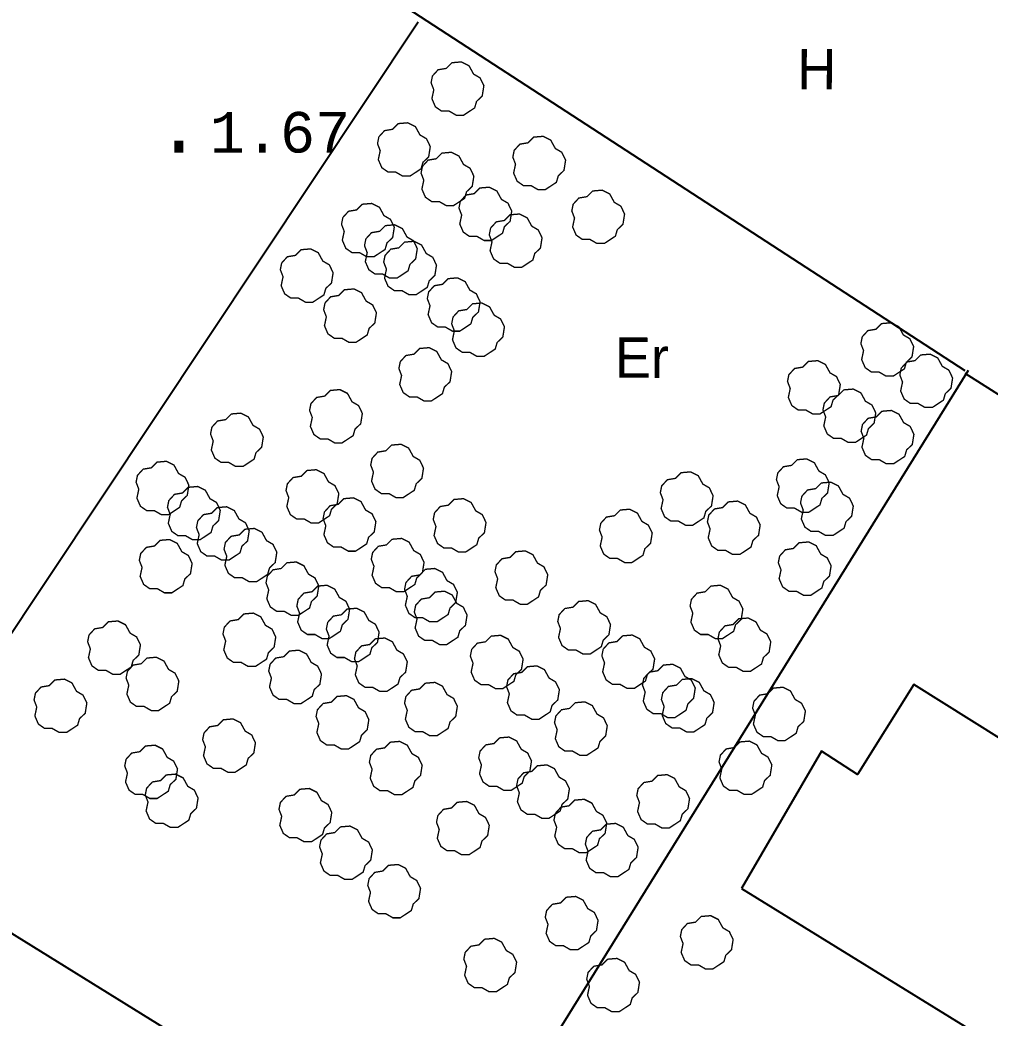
# Model space of a CAD drawing. Extents: x 743000 to 743800, y 4405200 to 4405700.
# Drawn here: x 743223.05 to 743258.89, y 4405379.43 to 4405416.31 of the extents above; entities that cross this region are included whole.
import ezdxf

# ---------------------------------------------------------------- set-up
doc = ezdxf.new("R2010")
doc.units = 0
doc.header["$MEASUREMENT"] = 0
for name, color, linetype in [('2', 7, 'CONTINUOUS'), ('24', 7, 'CONTINUOUS'), ('41', 7, 'CONTINUOUS'), ('42', 7, 'CONTINUOUS'), ('51', 7, 'CONTINUOUS'), ('6', 7, 'CONTINUOUS')]:
    doc.layers.add(name, color=color, linetype=linetype)
doc.styles.add('MONOTXT', font='monotxt', dxfattribs={"height": 0.2})
doc.styles.get("Standard").update_dxf_attribs({"font": 'txt', "height": 0.2})

msp = doc.modelspace()

# ---------------------------------------------------------------- linework, layer by layer
at = {"layer": '2', "color": 7, "linetype": 'Continuous'}
msp.add_3dface([(743800, 4405200), (743800, 4405700), (743000, 4405700), (743000, 4405200)], dxfattribs=at)
at = {"layer": '41', "color": 7, "linetype": 'Continuous'}
msp.add_line((743221.3, 4405391.5, 2.38), (743237.76, 4405416.24, 2.39), dxfattribs=at)
at = {"layer": '41', "color": 1, "linetype": 'Continuous', "extrusion": (-0.001241, -0.001973, 0.999997), "const_width": 0.05, "elevation": -9612.043}
msp.add_lwpolyline([(743234.801, 4405407.74), (743216.591, 4405419.19), (743199.961, 4405394.17), (743220.731, 4405381.11)], dxfattribs=at)
at = {"layer": '41', "color": 1, "linetype": 'Continuous', "extrusion": (-0.519455, -0.854498, 0), "const_width": 0.05, "elevation": -4150510.495}
msp.add_lwpolyline([(-1653291.983, 2.68), (-1653324.248, 2.32)], dxfattribs=at)
at = {"layer": '41', "color": 1, "linetype": 'Continuous'}
for points in [[(743282.5, 4405432.72, 3.4), (743283.73, 4405434.65, 2.64), (743256.98, 4405452.81, 2.7), (743235.37, 4405418.05, 2.61), (743257.96, 4405403.35, 2.61)], [(743258.08, 4405403.35, 2.67), (743242.25, 4405377.82, 2.9), (743275.96, 4405356.35, 3.28), (743291.72, 4405381.89, 3.29), (743257.97, 4405403.24, 2.55)]]:
    msp.add_polyline3d(points, dxfattribs=at)
at = {"layer": '42', "color": 3, "linetype": 'Continuous', "const_width": 0.05}
for points, elevation in [([(743239.85, 4405413.06), (743239.44, 4405412.79), (743239.17, 4405412.79), (743238.91, 4405412.94), (743238.63, 4405412.94), (743238.4, 4405413.1), (743238.27, 4405413.4), (743238.34, 4405413.73), (743238.24, 4405413.99), (743238.29, 4405414.24), (743238.5, 4405414.47), (743238.8, 4405414.52), (743239.01, 4405414.73), (743239.36, 4405414.76), (743239.64, 4405414.62), (743239.81, 4405414.31), (743240.05, 4405414.17), (743240.19, 4405413.88), (743240.13, 4405413.5), (743239.92, 4405413.3), (743239.85, 4405413.06)], 2.38), ([(743237.87, 4405410.81), (743237.46, 4405410.54), (743237.19, 4405410.54), (743236.93, 4405410.69), (743236.65, 4405410.69), (743236.42, 4405410.85), (743236.29, 4405411.15), (743236.36, 4405411.48), (743236.26, 4405411.74), (743236.31, 4405411.99), (743236.52, 4405412.22), (743236.82, 4405412.27), (743237.03, 4405412.48), (743237.38, 4405412.51), (743237.66, 4405412.37), (743237.83, 4405412.06), (743238.07, 4405411.92), (743238.21, 4405411.63), (743238.15, 4405411.25), (743237.94, 4405411.05), (743237.87, 4405410.81)], 2.38), ([(743242.87, 4405410.31), (743242.46, 4405410.04), (743242.19, 4405410.04), (743241.93, 4405410.19), (743241.65, 4405410.19), (743241.42, 4405410.35), (743241.29, 4405410.65), (743241.36, 4405410.98), (743241.26, 4405411.24), (743241.31, 4405411.49), (743241.52, 4405411.72), (743241.82, 4405411.77), (743242.03, 4405411.98), (743242.38, 4405412.01), (743242.66, 4405411.87), (743242.83, 4405411.56), (743243.07, 4405411.42), (743243.21, 4405411.13), (743243.15, 4405410.75), (743242.94, 4405410.55), (743242.87, 4405410.31)], 2.38), ([(743239.48, 4405409.72), (743239.07, 4405409.45), (743238.8, 4405409.45), (743238.54, 4405409.6), (743238.26, 4405409.6), (743238.03, 4405409.76), (743237.9, 4405410.06), (743237.97, 4405410.39), (743237.87, 4405410.65), (743237.92, 4405410.9), (743238.13, 4405411.13), (743238.43, 4405411.18), (743238.64, 4405411.39), (743238.99, 4405411.42), (743239.27, 4405411.28), (743239.44, 4405410.97), (743239.68, 4405410.83), (743239.82, 4405410.54), (743239.76, 4405410.16), (743239.55, 4405409.96), (743239.48, 4405409.72)], 2.38), ([(743240.88, 4405408.43), (743240.47, 4405408.16), (743240.2, 4405408.16), (743239.94, 4405408.31), (743239.66, 4405408.31), (743239.43, 4405408.47), (743239.3, 4405408.77), (743239.37, 4405409.1), (743239.27, 4405409.36), (743239.32, 4405409.61), (743239.53, 4405409.84), (743239.83, 4405409.89), (743240.04, 4405410.1), (743240.39, 4405410.13), (743240.67, 4405409.99), (743240.84, 4405409.68), (743241.08, 4405409.54), (743241.22, 4405409.25), (743241.16, 4405408.87), (743240.95, 4405408.67), (743240.88, 4405408.43)], 2.38), ([(743245.05, 4405408.32), (743244.64, 4405408.05), (743244.37, 4405408.05), (743244.11, 4405408.2), (743243.83, 4405408.2), (743243.6, 4405408.36), (743243.47, 4405408.66), (743243.54, 4405408.99), (743243.44, 4405409.25), (743243.49, 4405409.5), (743243.7, 4405409.73), (743244, 4405409.78), (743244.21, 4405409.99), (743244.56, 4405410.02), (743244.84, 4405409.88), (743245.01, 4405409.57), (743245.25, 4405409.43), (743245.39, 4405409.14), (743245.33, 4405408.76), (743245.12, 4405408.56), (743245.05, 4405408.32)], 2.38), ([(743236.54, 4405407.83), (743236.13, 4405407.56), (743235.86, 4405407.56), (743235.6, 4405407.71), (743235.32, 4405407.71), (743235.09, 4405407.87), (743234.96, 4405408.17), (743235.03, 4405408.5), (743234.93, 4405408.76), (743234.98, 4405409.01), (743235.19, 4405409.24), (743235.49, 4405409.29), (743235.7, 4405409.5), (743236.05, 4405409.53), (743236.33, 4405409.39), (743236.5, 4405409.08), (743236.74, 4405408.94), (743236.88, 4405408.65), (743236.82, 4405408.27), (743236.61, 4405408.07), (743236.54, 4405407.83)], 2.38), ([(743242, 4405407.44), (743241.59, 4405407.17), (743241.32, 4405407.17), (743241.06, 4405407.32), (743240.78, 4405407.32), (743240.55, 4405407.48), (743240.42, 4405407.78), (743240.49, 4405408.11), (743240.39, 4405408.37), (743240.44, 4405408.62), (743240.65, 4405408.85), (743240.95, 4405408.9), (743241.16, 4405409.11), (743241.51, 4405409.14), (743241.79, 4405409), (743241.96, 4405408.69), (743242.2, 4405408.55), (743242.34, 4405408.26), (743242.28, 4405407.88), (743242.07, 4405407.68), (743242, 4405407.44)], 2.38), ([(743237.39, 4405407.04), (743236.98, 4405406.77), (743236.71, 4405406.77), (743236.45, 4405406.92), (743236.17, 4405406.92), (743235.94, 4405407.08), (743235.81, 4405407.38), (743235.88, 4405407.71), (743235.78, 4405407.97), (743235.83, 4405408.22), (743236.04, 4405408.45), (743236.34, 4405408.5), (743236.55, 4405408.71), (743236.9, 4405408.74), (743237.18, 4405408.6), (743237.35, 4405408.29), (743237.59, 4405408.15), (743237.73, 4405407.86), (743237.67, 4405407.48), (743237.46, 4405407.28), (743237.39, 4405407.04)], 2.38), ([(743238.1, 4405406.43), (743237.69, 4405406.16), (743237.42, 4405406.16), (743237.16, 4405406.31), (743236.88, 4405406.31), (743236.65, 4405406.47), (743236.52, 4405406.77), (743236.59, 4405407.1), (743236.49, 4405407.36), (743236.54, 4405407.61), (743236.75, 4405407.84), (743237.05, 4405407.89), (743237.26, 4405408.1), (743237.61, 4405408.13), (743237.89, 4405407.99), (743238.06, 4405407.68), (743238.3, 4405407.54), (743238.44, 4405407.25), (743238.38, 4405406.87), (743238.17, 4405406.67), (743238.1, 4405406.43)], 2.38), ([(743234.28, 4405406.15), (743233.87, 4405405.88), (743233.6, 4405405.88), (743233.34, 4405406.03), (743233.06, 4405406.03), (743232.83, 4405406.19), (743232.7, 4405406.49), (743232.77, 4405406.82), (743232.67, 4405407.08), (743232.72, 4405407.33), (743232.93, 4405407.56), (743233.23, 4405407.61), (743233.44, 4405407.82), (743233.79, 4405407.85), (743234.07, 4405407.71), (743234.24, 4405407.4), (743234.48, 4405407.26), (743234.62, 4405406.97), (743234.56, 4405406.59), (743234.35, 4405406.39), (743234.28, 4405406.15)], 2.38), ([(743239.71, 4405405.08), (743239.3, 4405404.81), (743239.03, 4405404.81), (743238.77, 4405404.96), (743238.49, 4405404.96), (743238.26, 4405405.12), (743238.13, 4405405.42), (743238.2, 4405405.75), (743238.1, 4405406.01), (743238.15, 4405406.26), (743238.36, 4405406.49), (743238.66, 4405406.54), (743238.87, 4405406.75), (743239.22, 4405406.78), (743239.5, 4405406.64), (743239.67, 4405406.33), (743239.91, 4405406.19), (743240.05, 4405405.9), (743239.99, 4405405.52), (743239.78, 4405405.32), (743239.71, 4405405.08)], 2.38), ([(743235.88, 4405404.67), (743235.47, 4405404.4), (743235.2, 4405404.4), (743234.94, 4405404.55), (743234.66, 4405404.55), (743234.43, 4405404.71), (743234.3, 4405405.01), (743234.37, 4405405.34), (743234.27, 4405405.6), (743234.32, 4405405.85), (743234.53, 4405406.08), (743234.83, 4405406.13), (743235.04, 4405406.34), (743235.39, 4405406.37), (743235.67, 4405406.23), (743235.84, 4405405.92), (743236.08, 4405405.78), (743236.22, 4405405.49), (743236.16, 4405405.11), (743235.95, 4405404.91), (743235.88, 4405404.67)], 2.38), ([(743240.61, 4405404.15), (743240.2, 4405403.88), (743239.93, 4405403.88), (743239.67, 4405404.03), (743239.39, 4405404.03), (743239.16, 4405404.19), (743239.03, 4405404.49), (743239.1, 4405404.82), (743239, 4405405.08), (743239.05, 4405405.33), (743239.26, 4405405.56), (743239.56, 4405405.61), (743239.77, 4405405.82), (743240.12, 4405405.85), (743240.4, 4405405.71), (743240.57, 4405405.4), (743240.81, 4405405.26), (743240.95, 4405404.97), (743240.89, 4405404.59), (743240.68, 4405404.39), (743240.61, 4405404.15)], 2.38), ([(743255.73, 4405403.42), (743255.32, 4405403.15), (743255.05, 4405403.15), (743254.79, 4405403.3), (743254.51, 4405403.3), (743254.28, 4405403.46), (743254.15, 4405403.76), (743254.22, 4405404.09), (743254.12, 4405404.35), (743254.17, 4405404.6), (743254.38, 4405404.83), (743254.68, 4405404.88), (743254.89, 4405405.09), (743255.24, 4405405.12), (743255.52, 4405404.98), (743255.69, 4405404.67), (743255.93, 4405404.53), (743256.07, 4405404.24), (743256.01, 4405403.86), (743255.8, 4405403.66), (743255.73, 4405403.42)], 2.48), ([(743238.66, 4405402.5), (743238.25, 4405402.23), (743237.98, 4405402.23), (743237.72, 4405402.38), (743237.44, 4405402.38), (743237.21, 4405402.54), (743237.08, 4405402.84), (743237.15, 4405403.17), (743237.05, 4405403.43), (743237.1, 4405403.68), (743237.31, 4405403.91), (743237.61, 4405403.96), (743237.82, 4405404.17), (743238.17, 4405404.2), (743238.45, 4405404.06), (743238.62, 4405403.75), (743238.86, 4405403.61), (743239, 4405403.32), (743238.94, 4405402.94), (743238.73, 4405402.74), (743238.66, 4405402.5)], 2.38), ([(743253.02, 4405402.02), (743252.61, 4405401.75), (743252.34, 4405401.75), (743252.08, 4405401.9), (743251.8, 4405401.9), (743251.57, 4405402.06), (743251.44, 4405402.36), (743251.51, 4405402.69), (743251.41, 4405402.95), (743251.46, 4405403.2), (743251.67, 4405403.43), (743251.97, 4405403.48), (743252.18, 4405403.69), (743252.53, 4405403.72), (743252.81, 4405403.58), (743252.98, 4405403.27), (743253.22, 4405403.13), (743253.36, 4405402.84), (743253.3, 4405402.46), (743253.09, 4405402.26), (743253.02, 4405402.02)], 2.38), ([(743257.17, 4405402.26), (743256.76, 4405401.99), (743256.49, 4405401.99), (743256.23, 4405402.14), (743255.95, 4405402.14), (743255.72, 4405402.3), (743255.59, 4405402.6), (743255.66, 4405402.93), (743255.56, 4405403.19), (743255.61, 4405403.44), (743255.82, 4405403.67), (743256.12, 4405403.72), (743256.33, 4405403.93), (743256.68, 4405403.96), (743256.96, 4405403.82), (743257.13, 4405403.51), (743257.37, 4405403.37), (743257.51, 4405403.08), (743257.45, 4405402.7), (743257.24, 4405402.5), (743257.17, 4405402.26)], 2.48), ([(743235.36, 4405400.95), (743234.95, 4405400.68), (743234.68, 4405400.68), (743234.42, 4405400.83), (743234.14, 4405400.83), (743233.91, 4405400.99), (743233.78, 4405401.29), (743233.85, 4405401.62), (743233.75, 4405401.88), (743233.8, 4405402.13), (743234.01, 4405402.36), (743234.31, 4405402.41), (743234.52, 4405402.62), (743234.87, 4405402.65), (743235.15, 4405402.51), (743235.32, 4405402.2), (743235.56, 4405402.06), (743235.7, 4405401.77), (743235.64, 4405401.39), (743235.43, 4405401.19), (743235.36, 4405400.95)], 2.37), ([(743254.33, 4405400.97), (743253.92, 4405400.7), (743253.65, 4405400.7), (743253.39, 4405400.85), (743253.11, 4405400.85), (743252.88, 4405401.01), (743252.75, 4405401.31), (743252.82, 4405401.64), (743252.72, 4405401.9), (743252.77, 4405402.15), (743252.98, 4405402.38), (743253.28, 4405402.43), (743253.49, 4405402.64), (743253.84, 4405402.67), (743254.12, 4405402.53), (743254.29, 4405402.22), (743254.53, 4405402.08), (743254.67, 4405401.79), (743254.61, 4405401.41), (743254.4, 4405401.21), (743254.33, 4405400.97)], 2.38), ([(743231.7, 4405400.08), (743231.29, 4405399.81), (743231.02, 4405399.81), (743230.76, 4405399.96), (743230.48, 4405399.96), (743230.25, 4405400.12), (743230.12, 4405400.42), (743230.19, 4405400.75), (743230.09, 4405401.01), (743230.14, 4405401.26), (743230.35, 4405401.49), (743230.65, 4405401.54), (743230.86, 4405401.75), (743231.21, 4405401.78), (743231.49, 4405401.64), (743231.66, 4405401.33), (743231.9, 4405401.19), (743232.04, 4405400.9), (743231.98, 4405400.52), (743231.77, 4405400.32), (743231.7, 4405400.08)], 2.37), ([(743255.74, 4405400.18), (743255.33, 4405399.91), (743255.06, 4405399.91), (743254.8, 4405400.06), (743254.52, 4405400.06), (743254.29, 4405400.22), (743254.16, 4405400.52), (743254.23, 4405400.85), (743254.13, 4405401.11), (743254.18, 4405401.36), (743254.39, 4405401.59), (743254.69, 4405401.64), (743254.9, 4405401.85), (743255.25, 4405401.88), (743255.53, 4405401.74), (743255.7, 4405401.43), (743255.94, 4405401.29), (743256.08, 4405401), (743256.02, 4405400.62), (743255.81, 4405400.42), (743255.74, 4405400.18)], 2.48), ([(743237.62, 4405398.93), (743237.21, 4405398.66), (743236.94, 4405398.66), (743236.68, 4405398.81), (743236.4, 4405398.81), (743236.17, 4405398.97), (743236.04, 4405399.27), (743236.11, 4405399.6), (743236.01, 4405399.86), (743236.06, 4405400.11), (743236.27, 4405400.34), (743236.57, 4405400.39), (743236.78, 4405400.6), (743237.13, 4405400.63), (743237.41, 4405400.49), (743237.58, 4405400.18), (743237.82, 4405400.04), (743237.96, 4405399.75), (743237.9, 4405399.37), (743237.69, 4405399.17), (743237.62, 4405398.93)], 2.37), ([(743228.95, 4405398.3), (743228.54, 4405398.03), (743228.27, 4405398.03), (743228.01, 4405398.18), (743227.73, 4405398.18), (743227.5, 4405398.34), (743227.37, 4405398.64), (743227.44, 4405398.97), (743227.34, 4405399.23), (743227.39, 4405399.48), (743227.6, 4405399.71), (743227.9, 4405399.76), (743228.11, 4405399.97), (743228.46, 4405400), (743228.74, 4405399.86), (743228.91, 4405399.55), (743229.15, 4405399.41), (743229.29, 4405399.12), (743229.23, 4405398.74), (743229.02, 4405398.54), (743228.95, 4405398.3)], 2.37), ([(743252.61, 4405398.39), (743252.2, 4405398.12), (743251.93, 4405398.12), (743251.67, 4405398.27), (743251.39, 4405398.27), (743251.16, 4405398.43), (743251.03, 4405398.73), (743251.1, 4405399.06), (743251, 4405399.32), (743251.05, 4405399.57), (743251.26, 4405399.8), (743251.56, 4405399.85), (743251.77, 4405400.06), (743252.12, 4405400.09), (743252.4, 4405399.95), (743252.57, 4405399.64), (743252.81, 4405399.5), (743252.95, 4405399.21), (743252.89, 4405398.83), (743252.68, 4405398.63), (743252.61, 4405398.39)], 2.38), ([(743234.49, 4405397.99), (743234.08, 4405397.72), (743233.81, 4405397.72), (743233.55, 4405397.87), (743233.27, 4405397.87), (743233.04, 4405398.03), (743232.91, 4405398.33), (743232.98, 4405398.66), (743232.88, 4405398.92), (743232.93, 4405399.17), (743233.14, 4405399.4), (743233.44, 4405399.45), (743233.65, 4405399.66), (743234, 4405399.69), (743234.28, 4405399.55), (743234.45, 4405399.24), (743234.69, 4405399.1), (743234.83, 4405398.81), (743234.77, 4405398.43), (743234.56, 4405398.23), (743234.49, 4405397.99)], 2.37), ([(743248.32, 4405397.91), (743247.91, 4405397.64), (743247.64, 4405397.64), (743247.38, 4405397.79), (743247.1, 4405397.79), (743246.87, 4405397.95), (743246.74, 4405398.25), (743246.81, 4405398.58), (743246.71, 4405398.84), (743246.76, 4405399.09), (743246.97, 4405399.32), (743247.27, 4405399.37), (743247.48, 4405399.58), (743247.83, 4405399.61), (743248.11, 4405399.47), (743248.28, 4405399.16), (743248.52, 4405399.02), (743248.66, 4405398.73), (743248.6, 4405398.35), (743248.39, 4405398.15), (743248.32, 4405397.91)], 2.38), ([(743253.5, 4405397.53), (743253.09, 4405397.26), (743252.82, 4405397.26), (743252.56, 4405397.41), (743252.28, 4405397.41), (743252.05, 4405397.57), (743251.92, 4405397.87), (743251.99, 4405398.2), (743251.89, 4405398.46), (743251.94, 4405398.71), (743252.15, 4405398.94), (743252.45, 4405398.99), (743252.66, 4405399.2), (743253.01, 4405399.23), (743253.29, 4405399.09), (743253.46, 4405398.78), (743253.7, 4405398.64), (743253.84, 4405398.35), (743253.78, 4405397.97), (743253.57, 4405397.77), (743253.5, 4405397.53)], 2.38), ([(743230.11, 4405397.37), (743229.7, 4405397.1), (743229.43, 4405397.1), (743229.17, 4405397.25), (743228.89, 4405397.25), (743228.66, 4405397.41), (743228.53, 4405397.71), (743228.6, 4405398.04), (743228.5, 4405398.3), (743228.55, 4405398.55), (743228.76, 4405398.78), (743229.06, 4405398.83), (743229.27, 4405399.04), (743229.62, 4405399.07), (743229.9, 4405398.93), (743230.07, 4405398.62), (743230.31, 4405398.48), (743230.45, 4405398.19), (743230.39, 4405397.81), (743230.18, 4405397.61), (743230.11, 4405397.37)], 2.37), ([(743235.86, 4405396.95), (743235.45, 4405396.68), (743235.18, 4405396.68), (743234.92, 4405396.83), (743234.64, 4405396.83), (743234.41, 4405396.99), (743234.28, 4405397.29), (743234.35, 4405397.62), (743234.25, 4405397.88), (743234.3, 4405398.13), (743234.51, 4405398.36), (743234.81, 4405398.41), (743235.02, 4405398.62), (743235.37, 4405398.65), (743235.65, 4405398.51), (743235.82, 4405398.2), (743236.06, 4405398.06), (743236.2, 4405397.77), (743236.14, 4405397.39), (743235.93, 4405397.19), (743235.86, 4405396.95)], 2.37), ([(743239.93, 4405396.92), (743239.52, 4405396.65), (743239.25, 4405396.65), (743238.99, 4405396.8), (743238.71, 4405396.8), (743238.48, 4405396.96), (743238.35, 4405397.26), (743238.42, 4405397.59), (743238.32, 4405397.85), (743238.37, 4405398.1), (743238.58, 4405398.33), (743238.88, 4405398.38), (743239.09, 4405398.59), (743239.44, 4405398.62), (743239.72, 4405398.48), (743239.89, 4405398.17), (743240.13, 4405398.03), (743240.27, 4405397.74), (743240.21, 4405397.36), (743240, 4405397.16), (743239.93, 4405396.92)], 2.37), ([(743250.06, 4405396.83), (743249.65, 4405396.56), (743249.38, 4405396.56), (743249.12, 4405396.71), (743248.84, 4405396.71), (743248.61, 4405396.87), (743248.48, 4405397.17), (743248.55, 4405397.5), (743248.45, 4405397.76), (743248.5, 4405398.01), (743248.71, 4405398.24), (743249.01, 4405398.29), (743249.22, 4405398.5), (743249.57, 4405398.53), (743249.85, 4405398.39), (743250.02, 4405398.08), (743250.26, 4405397.94), (743250.4, 4405397.65), (743250.34, 4405397.27), (743250.13, 4405397.07), (743250.06, 4405396.83)], 2.38), ([(743231.18, 4405396.62), (743230.77, 4405396.35), (743230.5, 4405396.35), (743230.24, 4405396.5), (743229.96, 4405396.5), (743229.73, 4405396.66), (743229.6, 4405396.96), (743229.67, 4405397.29), (743229.57, 4405397.55), (743229.62, 4405397.8), (743229.83, 4405398.03), (743230.13, 4405398.08), (743230.34, 4405398.29), (743230.69, 4405398.32), (743230.97, 4405398.18), (743231.14, 4405397.87), (743231.38, 4405397.73), (743231.52, 4405397.44), (743231.46, 4405397.06), (743231.25, 4405396.86), (743231.18, 4405396.62)], 2.37), ([(743246.07, 4405396.53), (743245.66, 4405396.26), (743245.39, 4405396.26), (743245.13, 4405396.41), (743244.85, 4405396.41), (743244.62, 4405396.57), (743244.49, 4405396.87), (743244.56, 4405397.2), (743244.46, 4405397.46), (743244.51, 4405397.71), (743244.72, 4405397.94), (743245.02, 4405397.99), (743245.23, 4405398.2), (743245.58, 4405398.23), (743245.86, 4405398.09), (743246.03, 4405397.78), (743246.27, 4405397.64), (743246.41, 4405397.35), (743246.35, 4405396.97), (743246.14, 4405396.77), (743246.07, 4405396.53)], 2.37), ([(743232.2, 4405395.82), (743231.79, 4405395.55), (743231.52, 4405395.55), (743231.26, 4405395.7), (743230.98, 4405395.7), (743230.75, 4405395.86), (743230.62, 4405396.16), (743230.69, 4405396.49), (743230.59, 4405396.75), (743230.64, 4405397), (743230.85, 4405397.23), (743231.15, 4405397.28), (743231.36, 4405397.49), (743231.71, 4405397.52), (743231.99, 4405397.38), (743232.16, 4405397.07), (743232.4, 4405396.93), (743232.54, 4405396.64), (743232.48, 4405396.26), (743232.27, 4405396.06), (743232.2, 4405395.82)], 2.37), ([(743229.07, 4405395.41), (743228.66, 4405395.14), (743228.39, 4405395.14), (743228.13, 4405395.29), (743227.85, 4405395.29), (743227.62, 4405395.45), (743227.49, 4405395.75), (743227.56, 4405396.08), (743227.46, 4405396.34), (743227.51, 4405396.59), (743227.72, 4405396.82), (743228.02, 4405396.87), (743228.23, 4405397.08), (743228.58, 4405397.11), (743228.86, 4405396.97), (743229.03, 4405396.66), (743229.27, 4405396.52), (743229.41, 4405396.23), (743229.35, 4405395.85), (743229.14, 4405395.65), (743229.07, 4405395.41)], 2.37), ([(743237.64, 4405395.45), (743237.23, 4405395.18), (743236.96, 4405395.18), (743236.7, 4405395.33), (743236.42, 4405395.33), (743236.19, 4405395.49), (743236.06, 4405395.79), (743236.13, 4405396.12), (743236.03, 4405396.38), (743236.08, 4405396.63), (743236.29, 4405396.86), (743236.59, 4405396.91), (743236.8, 4405397.12), (743237.15, 4405397.15), (743237.43, 4405397.01), (743237.6, 4405396.7), (743237.84, 4405396.56), (743237.98, 4405396.27), (743237.92, 4405395.89), (743237.71, 4405395.69), (743237.64, 4405395.45)], 2.37), ([(743252.68, 4405395.32), (743252.27, 4405395.05), (743252, 4405395.05), (743251.74, 4405395.2), (743251.46, 4405395.2), (743251.23, 4405395.36), (743251.1, 4405395.66), (743251.17, 4405395.99), (743251.07, 4405396.25), (743251.12, 4405396.5), (743251.33, 4405396.73), (743251.63, 4405396.78), (743251.84, 4405396.99), (743252.19, 4405397.02), (743252.47, 4405396.88), (743252.64, 4405396.57), (743252.88, 4405396.43), (743253.02, 4405396.14), (743252.96, 4405395.76), (743252.75, 4405395.56), (743252.68, 4405395.32)], 2.38), ([(743242.21, 4405394.99), (743241.8, 4405394.72), (743241.53, 4405394.72), (743241.27, 4405394.87), (743240.99, 4405394.87), (743240.76, 4405395.03), (743240.63, 4405395.33), (743240.7, 4405395.66), (743240.6, 4405395.92), (743240.65, 4405396.17), (743240.86, 4405396.4), (743241.16, 4405396.45), (743241.37, 4405396.66), (743241.72, 4405396.69), (743242, 4405396.55), (743242.17, 4405396.24), (743242.41, 4405396.1), (743242.55, 4405395.81), (743242.49, 4405395.43), (743242.28, 4405395.23), (743242.21, 4405394.99)], 2.37), ([(743233.75, 4405394.58), (743233.34, 4405394.31), (743233.07, 4405394.31), (743232.81, 4405394.46), (743232.53, 4405394.46), (743232.3, 4405394.62), (743232.17, 4405394.92), (743232.24, 4405395.25), (743232.14, 4405395.51), (743232.19, 4405395.76), (743232.4, 4405395.99), (743232.7, 4405396.04), (743232.91, 4405396.25), (743233.26, 4405396.28), (743233.54, 4405396.14), (743233.71, 4405395.83), (743233.95, 4405395.69), (743234.09, 4405395.4), (743234.03, 4405395.02), (743233.82, 4405394.82), (743233.75, 4405394.58)], 2.37), ([(743238.87, 4405394.34), (743238.46, 4405394.07), (743238.19, 4405394.07), (743237.93, 4405394.22), (743237.65, 4405394.22), (743237.42, 4405394.38), (743237.29, 4405394.68), (743237.36, 4405395.01), (743237.26, 4405395.27), (743237.31, 4405395.52), (743237.52, 4405395.75), (743237.82, 4405395.8), (743238.03, 4405396.01), (743238.38, 4405396.04), (743238.66, 4405395.9), (743238.83, 4405395.59), (743239.07, 4405395.45), (743239.21, 4405395.16), (743239.15, 4405394.78), (743238.94, 4405394.58), (743238.87, 4405394.34)], 2.37), ([(743234.89, 4405393.72), (743234.48, 4405393.45), (743234.21, 4405393.45), (743233.95, 4405393.6), (743233.67, 4405393.6), (743233.44, 4405393.76), (743233.31, 4405394.06), (743233.38, 4405394.39), (743233.28, 4405394.65), (743233.33, 4405394.9), (743233.54, 4405395.13), (743233.84, 4405395.18), (743234.05, 4405395.39), (743234.4, 4405395.42), (743234.68, 4405395.28), (743234.85, 4405394.97), (743235.09, 4405394.83), (743235.23, 4405394.54), (743235.17, 4405394.16), (743234.96, 4405393.96), (743234.89, 4405393.72)], 2.37), ([(743239.23, 4405393.5), (743238.82, 4405393.23), (743238.55, 4405393.23), (743238.29, 4405393.38), (743238.01, 4405393.38), (743237.78, 4405393.54), (743237.65, 4405393.84), (743237.72, 4405394.17), (743237.62, 4405394.43), (743237.67, 4405394.68), (743237.88, 4405394.91), (743238.18, 4405394.96), (743238.39, 4405395.17), (743238.74, 4405395.2), (743239.02, 4405395.06), (743239.19, 4405394.75), (743239.43, 4405394.61), (743239.57, 4405394.32), (743239.51, 4405393.94), (743239.3, 4405393.74), (743239.23, 4405393.5)], 2.37), ([(743249.42, 4405393.72), (743249.01, 4405393.45), (743248.74, 4405393.45), (743248.48, 4405393.6), (743248.2, 4405393.6), (743247.97, 4405393.76), (743247.84, 4405394.06), (743247.91, 4405394.39), (743247.81, 4405394.65), (743247.86, 4405394.9), (743248.07, 4405395.13), (743248.37, 4405395.18), (743248.58, 4405395.39), (743248.93, 4405395.42), (743249.21, 4405395.28), (743249.38, 4405394.97), (743249.62, 4405394.83), (743249.76, 4405394.54), (743249.7, 4405394.16), (743249.49, 4405393.96), (743249.42, 4405393.72)], 2.37), ([(743244.53, 4405393.15), (743244.12, 4405392.88), (743243.85, 4405392.88), (743243.59, 4405393.03), (743243.31, 4405393.03), (743243.08, 4405393.19), (743242.95, 4405393.49), (743243.02, 4405393.82), (743242.92, 4405394.08), (743242.97, 4405394.33), (743243.18, 4405394.56), (743243.48, 4405394.61), (743243.69, 4405394.82), (743244.04, 4405394.85), (743244.32, 4405394.71), (743244.49, 4405394.4), (743244.73, 4405394.26), (743244.87, 4405393.97), (743244.81, 4405393.59), (743244.6, 4405393.39), (743244.53, 4405393.15)], 2.37), ([(743232.16, 4405392.69), (743231.75, 4405392.42), (743231.48, 4405392.42), (743231.22, 4405392.57), (743230.94, 4405392.57), (743230.71, 4405392.73), (743230.58, 4405393.03), (743230.65, 4405393.36), (743230.55, 4405393.62), (743230.6, 4405393.87), (743230.81, 4405394.1), (743231.11, 4405394.15), (743231.32, 4405394.36), (743231.67, 4405394.39), (743231.95, 4405394.25), (743232.12, 4405393.94), (743232.36, 4405393.8), (743232.5, 4405393.51), (743232.44, 4405393.13), (743232.23, 4405392.93), (743232.16, 4405392.69)], 2.37), ([(743235.98, 4405392.87), (743235.57, 4405392.6), (743235.3, 4405392.6), (743235.04, 4405392.75), (743234.76, 4405392.75), (743234.53, 4405392.91), (743234.4, 4405393.21), (743234.47, 4405393.54), (743234.37, 4405393.8), (743234.42, 4405394.05), (743234.63, 4405394.28), (743234.93, 4405394.33), (743235.14, 4405394.54), (743235.49, 4405394.57), (743235.77, 4405394.43), (743235.94, 4405394.12), (743236.18, 4405393.98), (743236.32, 4405393.69), (743236.26, 4405393.31), (743236.05, 4405393.11), (743235.98, 4405392.87)], 2.37), ([(743227.16, 4405392.4), (743226.75, 4405392.13), (743226.48, 4405392.13), (743226.22, 4405392.28), (743225.94, 4405392.28), (743225.71, 4405392.44), (743225.58, 4405392.74), (743225.65, 4405393.07), (743225.55, 4405393.33), (743225.6, 4405393.58), (743225.81, 4405393.81), (743226.11, 4405393.86), (743226.32, 4405394.07), (743226.67, 4405394.1), (743226.95, 4405393.96), (743227.12, 4405393.65), (743227.36, 4405393.51), (743227.5, 4405393.22), (743227.44, 4405392.84), (743227.23, 4405392.64), (743227.16, 4405392.4)], 2.37), ([(743250.45, 4405392.51), (743250.04, 4405392.24), (743249.77, 4405392.24), (743249.51, 4405392.39), (743249.23, 4405392.39), (743249, 4405392.55), (743248.87, 4405392.85), (743248.94, 4405393.18), (743248.84, 4405393.44), (743248.89, 4405393.69), (743249.1, 4405393.92), (743249.4, 4405393.97), (743249.61, 4405394.18), (743249.96, 4405394.21), (743250.24, 4405394.07), (743250.41, 4405393.76), (743250.65, 4405393.62), (743250.79, 4405393.33), (743250.73, 4405392.95), (743250.52, 4405392.75), (743250.45, 4405392.51)], 2.37), ([(743237.02, 4405391.77), (743236.61, 4405391.5), (743236.34, 4405391.5), (743236.08, 4405391.65), (743235.8, 4405391.65), (743235.57, 4405391.81), (743235.44, 4405392.11), (743235.51, 4405392.44), (743235.41, 4405392.7), (743235.46, 4405392.95), (743235.67, 4405393.18), (743235.97, 4405393.23), (743236.18, 4405393.44), (743236.53, 4405393.47), (743236.81, 4405393.33), (743236.98, 4405393.02), (743237.22, 4405392.88), (743237.36, 4405392.59), (743237.3, 4405392.21), (743237.09, 4405392.01), (743237.02, 4405391.77)], 2.37), ([(743241.3, 4405391.87), (743240.89, 4405391.6), (743240.62, 4405391.6), (743240.36, 4405391.75), (743240.08, 4405391.75), (743239.85, 4405391.91), (743239.72, 4405392.21), (743239.79, 4405392.54), (743239.69, 4405392.8), (743239.74, 4405393.05), (743239.95, 4405393.28), (743240.25, 4405393.33), (743240.46, 4405393.54), (743240.81, 4405393.57), (743241.09, 4405393.43), (743241.26, 4405393.12), (743241.5, 4405392.98), (743241.64, 4405392.69), (743241.58, 4405392.31), (743241.37, 4405392.11), (743241.3, 4405391.87)], 2.37), ([(743246.16, 4405391.88), (743245.75, 4405391.61), (743245.48, 4405391.61), (743245.22, 4405391.76), (743244.94, 4405391.76), (743244.71, 4405391.92), (743244.58, 4405392.22), (743244.65, 4405392.55), (743244.55, 4405392.81), (743244.6, 4405393.06), (743244.81, 4405393.29), (743245.11, 4405393.34), (743245.32, 4405393.55), (743245.67, 4405393.58), (743245.95, 4405393.44), (743246.12, 4405393.13), (743246.36, 4405392.99), (743246.5, 4405392.7), (743246.44, 4405392.32), (743246.23, 4405392.12), (743246.16, 4405391.88)], 2.37), ([(743233.85, 4405391.32), (743233.44, 4405391.05), (743233.17, 4405391.05), (743232.91, 4405391.2), (743232.63, 4405391.2), (743232.4, 4405391.36), (743232.27, 4405391.66), (743232.34, 4405391.99), (743232.24, 4405392.25), (743232.29, 4405392.5), (743232.5, 4405392.73), (743232.8, 4405392.78), (743233.01, 4405392.99), (743233.36, 4405393.02), (743233.64, 4405392.88), (743233.81, 4405392.57), (743234.05, 4405392.43), (743234.19, 4405392.14), (743234.13, 4405391.76), (743233.92, 4405391.56), (743233.85, 4405391.32)], 2.37), ([(743228.58, 4405391.06), (743228.17, 4405390.79), (743227.9, 4405390.79), (743227.64, 4405390.94), (743227.36, 4405390.94), (743227.13, 4405391.1), (743227, 4405391.4), (743227.07, 4405391.73), (743226.97, 4405391.99), (743227.02, 4405392.24), (743227.23, 4405392.47), (743227.53, 4405392.52), (743227.74, 4405392.73), (743228.09, 4405392.76), (743228.37, 4405392.62), (743228.54, 4405392.31), (743228.78, 4405392.17), (743228.92, 4405391.88), (743228.86, 4405391.5), (743228.65, 4405391.3), (743228.58, 4405391.06)], 2.37), ([(743242.64, 4405390.74), (743242.23, 4405390.47), (743241.96, 4405390.47), (743241.7, 4405390.62), (743241.42, 4405390.62), (743241.19, 4405390.78), (743241.06, 4405391.08), (743241.13, 4405391.41), (743241.03, 4405391.67), (743241.08, 4405391.92), (743241.29, 4405392.15), (743241.59, 4405392.2), (743241.8, 4405392.41), (743242.15, 4405392.44), (743242.43, 4405392.3), (743242.6, 4405391.99), (743242.84, 4405391.85), (743242.98, 4405391.56), (743242.92, 4405391.18), (743242.71, 4405390.98), (743242.64, 4405390.74)], 2.37), ([(743247.66, 4405390.8), (743247.25, 4405390.53), (743246.98, 4405390.53), (743246.72, 4405390.68), (743246.44, 4405390.68), (743246.21, 4405390.84), (743246.08, 4405391.14), (743246.15, 4405391.47), (743246.05, 4405391.73), (743246.1, 4405391.98), (743246.31, 4405392.21), (743246.61, 4405392.26), (743246.82, 4405392.47), (743247.17, 4405392.5), (743247.45, 4405392.36), (743247.62, 4405392.05), (743247.86, 4405391.91), (743248, 4405391.62), (743247.94, 4405391.24), (743247.73, 4405391.04), (743247.66, 4405390.8)], 2.37), ([(743225.18, 4405390.25), (743224.77, 4405389.98), (743224.5, 4405389.98), (743224.24, 4405390.13), (743223.96, 4405390.13), (743223.73, 4405390.29), (743223.6, 4405390.59), (743223.67, 4405390.92), (743223.57, 4405391.18), (743223.62, 4405391.43), (743223.83, 4405391.66), (743224.13, 4405391.71), (743224.34, 4405391.92), (743224.69, 4405391.95), (743224.97, 4405391.81), (743225.14, 4405391.5), (743225.38, 4405391.36), (743225.52, 4405391.07), (743225.46, 4405390.69), (743225.25, 4405390.49), (743225.18, 4405390.25)], 2.37), ([(743238.87, 4405390.13), (743238.46, 4405389.86), (743238.19, 4405389.86), (743237.93, 4405390.01), (743237.65, 4405390.01), (743237.42, 4405390.17), (743237.29, 4405390.47), (743237.36, 4405390.8), (743237.26, 4405391.06), (743237.31, 4405391.31), (743237.52, 4405391.54), (743237.82, 4405391.59), (743238.03, 4405391.8), (743238.38, 4405391.83), (743238.66, 4405391.69), (743238.83, 4405391.38), (743239.07, 4405391.24), (743239.21, 4405390.95), (743239.15, 4405390.57), (743238.94, 4405390.37), (743238.87, 4405390.13)], 2.37), ([(743248.36, 4405390.27), (743247.95, 4405390), (743247.68, 4405390), (743247.42, 4405390.15), (743247.14, 4405390.15), (743246.91, 4405390.31), (743246.78, 4405390.61), (743246.85, 4405390.94), (743246.75, 4405391.2), (743246.8, 4405391.45), (743247.01, 4405391.68), (743247.31, 4405391.73), (743247.52, 4405391.94), (743247.87, 4405391.97), (743248.15, 4405391.83), (743248.32, 4405391.52), (743248.56, 4405391.38), (743248.7, 4405391.09), (743248.64, 4405390.71), (743248.43, 4405390.51), (743248.36, 4405390.27)], 2.37), ([(743251.73, 4405389.95), (743251.32, 4405389.68), (743251.05, 4405389.68), (743250.79, 4405389.83), (743250.51, 4405389.83), (743250.28, 4405389.99), (743250.15, 4405390.29), (743250.22, 4405390.62), (743250.12, 4405390.88), (743250.17, 4405391.13), (743250.38, 4405391.36), (743250.68, 4405391.41), (743250.89, 4405391.62), (743251.24, 4405391.65), (743251.52, 4405391.51), (743251.69, 4405391.2), (743251.93, 4405391.06), (743252.07, 4405390.77), (743252.01, 4405390.39), (743251.8, 4405390.19), (743251.73, 4405389.95)], 3.44), ([(743235.6, 4405389.64), (743235.19, 4405389.37), (743234.92, 4405389.37), (743234.66, 4405389.52), (743234.38, 4405389.52), (743234.15, 4405389.68), (743234.02, 4405389.98), (743234.09, 4405390.31), (743233.99, 4405390.57), (743234.04, 4405390.82), (743234.25, 4405391.05), (743234.55, 4405391.1), (743234.76, 4405391.31), (743235.11, 4405391.34), (743235.39, 4405391.2), (743235.56, 4405390.89), (743235.8, 4405390.75), (743235.94, 4405390.46), (743235.88, 4405390.08), (743235.67, 4405389.88), (743235.6, 4405389.64)], 2.37), ([(743244.41, 4405389.41), (743244, 4405389.14), (743243.73, 4405389.14), (743243.47, 4405389.29), (743243.19, 4405389.29), (743242.96, 4405389.45), (743242.83, 4405389.75), (743242.9, 4405390.08), (743242.8, 4405390.34), (743242.85, 4405390.59), (743243.06, 4405390.82), (743243.36, 4405390.87), (743243.57, 4405391.08), (743243.92, 4405391.11), (743244.2, 4405390.97), (743244.37, 4405390.66), (743244.61, 4405390.52), (743244.75, 4405390.23), (743244.69, 4405389.85), (743244.48, 4405389.65), (743244.41, 4405389.41)], 2.37), ([(743231.41, 4405388.78), (743231, 4405388.51), (743230.73, 4405388.51), (743230.47, 4405388.66), (743230.19, 4405388.66), (743229.96, 4405388.82), (743229.83, 4405389.12), (743229.9, 4405389.45), (743229.8, 4405389.71), (743229.85, 4405389.96), (743230.06, 4405390.19), (743230.36, 4405390.24), (743230.57, 4405390.45), (743230.92, 4405390.48), (743231.2, 4405390.34), (743231.37, 4405390.03), (743231.61, 4405389.89), (743231.75, 4405389.6), (743231.69, 4405389.22), (743231.48, 4405389.02), (743231.41, 4405388.78)], 2.37), ([(743237.57, 4405387.95), (743237.16, 4405387.68), (743236.89, 4405387.68), (743236.63, 4405387.83), (743236.35, 4405387.83), (743236.12, 4405387.99), (743235.99, 4405388.29), (743236.06, 4405388.62), (743235.96, 4405388.88), (743236.01, 4405389.13), (743236.22, 4405389.36), (743236.52, 4405389.41), (743236.73, 4405389.62), (743237.08, 4405389.65), (743237.36, 4405389.51), (743237.53, 4405389.2), (743237.77, 4405389.06), (743237.91, 4405388.77), (743237.85, 4405388.39), (743237.64, 4405388.19), (743237.57, 4405387.95)], 2.37), ([(743241.61, 4405388.11), (743241.2, 4405387.84), (743240.93, 4405387.84), (743240.67, 4405387.99), (743240.39, 4405387.99), (743240.16, 4405388.15), (743240.03, 4405388.45), (743240.1, 4405388.78), (743240, 4405389.04), (743240.05, 4405389.29), (743240.26, 4405389.52), (743240.56, 4405389.57), (743240.77, 4405389.78), (743241.12, 4405389.81), (743241.4, 4405389.67), (743241.57, 4405389.36), (743241.81, 4405389.22), (743241.95, 4405388.93), (743241.89, 4405388.55), (743241.68, 4405388.35), (743241.61, 4405388.11)], 2.37), ([(743250.49, 4405387.96), (743250.08, 4405387.69), (743249.81, 4405387.69), (743249.55, 4405387.84), (743249.27, 4405387.84), (743249.04, 4405388), (743248.91, 4405388.3), (743248.98, 4405388.63), (743248.88, 4405388.89), (743248.93, 4405389.14), (743249.14, 4405389.37), (743249.44, 4405389.42), (743249.65, 4405389.63), (743250, 4405389.66), (743250.28, 4405389.52), (743250.45, 4405389.21), (743250.69, 4405389.07), (743250.83, 4405388.78), (743250.77, 4405388.4), (743250.56, 4405388.2), (743250.49, 4405387.96)], 3.44), ([(743228.53, 4405387.81), (743228.12, 4405387.54), (743227.85, 4405387.54), (743227.59, 4405387.69), (743227.31, 4405387.69), (743227.08, 4405387.85), (743226.95, 4405388.15), (743227.02, 4405388.48), (743226.92, 4405388.74), (743226.97, 4405388.99), (743227.18, 4405389.22), (743227.48, 4405389.27), (743227.69, 4405389.48), (743228.04, 4405389.51), (743228.32, 4405389.37), (743228.49, 4405389.06), (743228.73, 4405388.92), (743228.87, 4405388.63), (743228.81, 4405388.25), (743228.6, 4405388.05), (743228.53, 4405387.81)], 2.37), ([(743243.01, 4405387.08), (743242.6, 4405386.81), (743242.33, 4405386.81), (743242.07, 4405386.96), (743241.79, 4405386.96), (743241.56, 4405387.12), (743241.43, 4405387.42), (743241.5, 4405387.75), (743241.4, 4405388.01), (743241.45, 4405388.26), (743241.66, 4405388.49), (743241.96, 4405388.54), (743242.17, 4405388.75), (743242.52, 4405388.78), (743242.8, 4405388.64), (743242.97, 4405388.33), (743243.21, 4405388.19), (743243.35, 4405387.9), (743243.29, 4405387.52), (743243.08, 4405387.32), (743243.01, 4405387.08)], 2.37), ([(743229.29, 4405386.74), (743228.88, 4405386.47), (743228.61, 4405386.47), (743228.35, 4405386.62), (743228.07, 4405386.62), (743227.84, 4405386.78), (743227.71, 4405387.08), (743227.78, 4405387.41), (743227.68, 4405387.67), (743227.73, 4405387.92), (743227.94, 4405388.15), (743228.24, 4405388.2), (743228.45, 4405388.41), (743228.8, 4405388.44), (743229.08, 4405388.3), (743229.25, 4405387.99), (743229.49, 4405387.85), (743229.63, 4405387.56), (743229.57, 4405387.18), (743229.36, 4405386.98), (743229.29, 4405386.74)], 2.37), ([(743247.45, 4405386.72), (743247.04, 4405386.45), (743246.77, 4405386.45), (743246.51, 4405386.6), (743246.23, 4405386.6), (743246, 4405386.76), (743245.87, 4405387.06), (743245.94, 4405387.39), (743245.84, 4405387.65), (743245.89, 4405387.9), (743246.1, 4405388.13), (743246.4, 4405388.18), (743246.61, 4405388.39), (743246.96, 4405388.42), (743247.24, 4405388.28), (743247.41, 4405387.97), (743247.65, 4405387.83), (743247.79, 4405387.54), (743247.73, 4405387.16), (743247.52, 4405386.96), (743247.45, 4405386.72)], 2.37), ([(743234.23, 4405386.21), (743233.82, 4405385.94), (743233.55, 4405385.94), (743233.29, 4405386.09), (743233.01, 4405386.09), (743232.78, 4405386.25), (743232.65, 4405386.55), (743232.72, 4405386.88), (743232.62, 4405387.14), (743232.67, 4405387.39), (743232.88, 4405387.62), (743233.18, 4405387.67), (743233.39, 4405387.88), (743233.74, 4405387.91), (743234.02, 4405387.77), (743234.19, 4405387.46), (743234.43, 4405387.32), (743234.57, 4405387.03), (743234.51, 4405386.65), (743234.3, 4405386.45), (743234.23, 4405386.21)], 2.37), ([(743240.05, 4405385.73), (743239.64, 4405385.46), (743239.37, 4405385.46), (743239.11, 4405385.61), (743238.83, 4405385.61), (743238.6, 4405385.77), (743238.47, 4405386.07), (743238.54, 4405386.4), (743238.44, 4405386.66), (743238.49, 4405386.91), (743238.7, 4405387.14), (743239, 4405387.19), (743239.21, 4405387.4), (743239.56, 4405387.43), (743239.84, 4405387.29), (743240.01, 4405386.98), (743240.25, 4405386.84), (743240.39, 4405386.55), (743240.33, 4405386.17), (743240.12, 4405385.97), (743240.05, 4405385.73)], 2.37), ([(743244.39, 4405385.81), (743243.98, 4405385.54), (743243.71, 4405385.54), (743243.45, 4405385.69), (743243.17, 4405385.69), (743242.94, 4405385.85), (743242.81, 4405386.15), (743242.88, 4405386.48), (743242.78, 4405386.74), (743242.83, 4405386.99), (743243.04, 4405387.22), (743243.34, 4405387.27), (743243.55, 4405387.48), (743243.9, 4405387.51), (743244.18, 4405387.37), (743244.35, 4405387.06), (743244.59, 4405386.92), (743244.73, 4405386.63), (743244.67, 4405386.25), (743244.46, 4405386.05), (743244.39, 4405385.81)], 2.37), ([(743235.73, 4405384.82), (743235.32, 4405384.55), (743235.05, 4405384.55), (743234.79, 4405384.7), (743234.51, 4405384.7), (743234.28, 4405384.86), (743234.15, 4405385.16), (743234.22, 4405385.49), (743234.12, 4405385.75), (743234.17, 4405386), (743234.38, 4405386.23), (743234.68, 4405386.28), (743234.89, 4405386.49), (743235.24, 4405386.52), (743235.52, 4405386.38), (743235.69, 4405386.07), (743235.93, 4405385.93), (743236.07, 4405385.64), (743236.01, 4405385.26), (743235.8, 4405385.06), (743235.73, 4405384.82)], 2.37), ([(743245.55, 4405384.92), (743245.14, 4405384.65), (743244.87, 4405384.65), (743244.61, 4405384.8), (743244.33, 4405384.8), (743244.1, 4405384.96), (743243.97, 4405385.26), (743244.04, 4405385.59), (743243.94, 4405385.85), (743243.99, 4405386.1), (743244.2, 4405386.33), (743244.5, 4405386.38), (743244.71, 4405386.59), (743245.06, 4405386.62), (743245.34, 4405386.48), (743245.51, 4405386.17), (743245.75, 4405386.03), (743245.89, 4405385.74), (743245.83, 4405385.36), (743245.62, 4405385.16), (743245.55, 4405384.92)], 2.37), ([(743237.51, 4405383.4), (743237.1, 4405383.13), (743236.83, 4405383.13), (743236.57, 4405383.28), (743236.29, 4405383.28), (743236.06, 4405383.44), (743235.93, 4405383.74), (743236, 4405384.07), (743235.9, 4405384.33), (743235.95, 4405384.58), (743236.16, 4405384.81), (743236.46, 4405384.86), (743236.67, 4405385.07), (743237.02, 4405385.1), (743237.3, 4405384.96), (743237.47, 4405384.65), (743237.71, 4405384.51), (743237.85, 4405384.22), (743237.79, 4405383.84), (743237.58, 4405383.64), (743237.51, 4405383.4)], 2.37), ([(743244.07, 4405382.22), (743243.66, 4405381.95), (743243.39, 4405381.95), (743243.13, 4405382.1), (743242.85, 4405382.1), (743242.62, 4405382.26), (743242.49, 4405382.56), (743242.56, 4405382.89), (743242.46, 4405383.15), (743242.51, 4405383.4), (743242.72, 4405383.63), (743243.02, 4405383.68), (743243.23, 4405383.89), (743243.58, 4405383.92), (743243.86, 4405383.78), (743244.03, 4405383.47), (743244.27, 4405383.33), (743244.41, 4405383.04), (743244.35, 4405382.66), (743244.14, 4405382.46), (743244.07, 4405382.22)], 2.37), ([(743249.06, 4405381.51), (743248.65, 4405381.24), (743248.38, 4405381.24), (743248.12, 4405381.39), (743247.84, 4405381.39), (743247.61, 4405381.55), (743247.48, 4405381.85), (743247.55, 4405382.18), (743247.45, 4405382.44), (743247.5, 4405382.69), (743247.71, 4405382.92), (743248.01, 4405382.97), (743248.22, 4405383.18), (743248.57, 4405383.21), (743248.85, 4405383.07), (743249.02, 4405382.76), (743249.26, 4405382.62), (743249.4, 4405382.33), (743249.34, 4405381.95), (743249.13, 4405381.75), (743249.06, 4405381.51)], 3.44), ([(743241.06, 4405380.67), (743240.65, 4405380.4), (743240.38, 4405380.4), (743240.12, 4405380.55), (743239.84, 4405380.55), (743239.61, 4405380.71), (743239.48, 4405381.01), (743239.55, 4405381.34), (743239.45, 4405381.6), (743239.5, 4405381.85), (743239.71, 4405382.08), (743240.01, 4405382.13), (743240.22, 4405382.34), (743240.57, 4405382.37), (743240.85, 4405382.23), (743241.02, 4405381.92), (743241.26, 4405381.78), (743241.4, 4405381.49), (743241.34, 4405381.11), (743241.13, 4405380.91), (743241.06, 4405380.67)], 2.37), ([(743245.6, 4405379.93), (743245.19, 4405379.66), (743244.92, 4405379.66), (743244.66, 4405379.81), (743244.38, 4405379.81), (743244.15, 4405379.97), (743244.02, 4405380.27), (743244.09, 4405380.6), (743243.99, 4405380.86), (743244.04, 4405381.11), (743244.25, 4405381.34), (743244.55, 4405381.39), (743244.76, 4405381.6), (743245.11, 4405381.63), (743245.39, 4405381.49), (743245.56, 4405381.18), (743245.8, 4405381.04), (743245.94, 4405380.75), (743245.88, 4405380.37), (743245.67, 4405380.17), (743245.6, 4405379.93)], 3.44)]:
    msp.add_lwpolyline(points, dxfattribs=dict(at, elevation=elevation))
at = {"layer": '51', "color": 1, "linetype": 'Continuous'}
msp.add_polyline3d([(743249.71, 4405384.21, 6.1), (743262.61, 4405376.26, 6.1), (743265.9, 4405382.05, 5.94), (743263.14, 4405383.64, 6.87), (743264.65, 4405386.38, 5.76), (743256.08, 4405391.75, 5.76), (743254, 4405388.43, 7.21), (743252.67, 4405389.29, 6.09), (743249.71, 4405384.21, 6.1)], dxfattribs=at)
at = {"layer": '6', "color": 7, "linetype": 'Continuous'}
msp.add_polyline3d([(743237.42, 4405462.68, 1.95), (743226.16, 4405444.91, 1.82), (743214.49, 4405427.82, 1.8), (743203.46, 4405410.75, 1.71), (743200.59, 4405406.44, 1.71), (743200.14, 4405405.04, 1.7), (743200.09, 4405403.43, 1.7), (743200.37, 4405401.86, 1.75), (743200.96, 4405400.39, 1.76), (743216.31, 4405386.54, 1.84), (743234.12, 4405375.5, 1.87), (743240.38, 4405372.13, 1.87), (743251.14, 4405365.98, 2), (743252.17, 4405366.03, 2), (743253.07, 4405367.1, 2.36), (743253.55, 4405368.1, 2.6), (743253.45, 4405369.16, 2.69), (743253.81, 4405370.36, 2.69)], dxfattribs=at)

# ---------------------------------------------------------------- texts
at = {"layer": '24', "color": 7, "linetype": 'Continuous', "style": 'MONOTXT'}
for s, height, p in [('1.67                        ', 1.5, (743230.06, 4405411.41, 1.67)), ('.                           ', 1.99, (743228.06, 4405411.41, 1.67))]:
    msp.add_text(s, height=height, dxfattribs=at).set_placement(p)
at = {"layer": '42', "color": 7, "linetype": 'Continuous'}
for s, p in [('H                           ', (743251.77, 4405413.75, 2.04)), ('Er                          ', (743245.03, 4405403.09, 2.03))]:
    msp.add_text(s, height=1.49, rotation=359.79, dxfattribs=at).set_placement(p)

doc.saveas('drawing.dxf')
